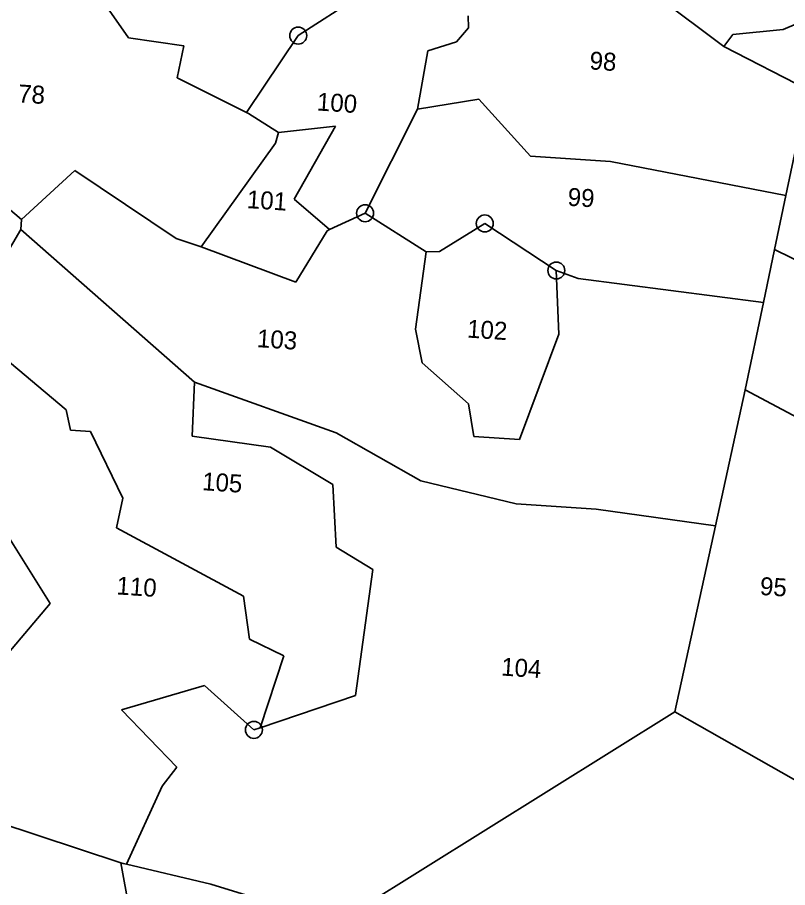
# Model space of a CAD drawing. Header units: metres. Extents: x 286068 to 287358, y 2005630 to 2007098.
# Drawn here: x 286891.4 to 287092, y 2006608.8 to 2006835.5 of the extents above; entities that cross this region are included whole.
import ezdxf
from ezdxf.enums import TextEntityAlignment as Align

# ---------------------------------------------------------------- set-up
doc = ezdxf.new("R2010")
doc.units = ezdxf.units.M
for name, color, linetype in [('LINE_WATER', 4, 'Continuous'), ('POLY_PARCEL', 6, 'Continuous'), ('TEXT_PARCEL', 7, 'Continuous')]:
    doc.layers.add(name, color=color, linetype=linetype)
doc.styles.add('TEXT_MAP', font='')
doc.styles.get('TEXT_MAP').set_extended_font_data('Kruti Dev 050')

msp = doc.modelspace()

# ---------------------------------------------------------------- linework, layer by layer
for centre in [(286964.51, 2006830.71), (286981.93, 2006784.44), (287013.1, 2006781.79), (287031.73, 2006769.53), (286952.99, 2006649.86)]:
    msp.add_circle(centre, 2.21)
at = {"layer": 'LINE_WATER'}
for p, q in [((287097.11, 2006835.03), (287090.77, 2006832.28)), ((287090.77, 2006832.28), (287077.67, 2006831.04)), ((287077.67, 2006831.04), (287075.38, 2006827.91))]:
    msp.add_line(p, q, dxfattribs=at)
at = {"layer": 'POLY_PARCEL'}
for p, q in [((287054.09, 2006843.83), (287075.38, 2006827.91)), ((286964.51, 2006830.71), (286984.03, 2006843.34)), ((286912.67, 2006841.11), (286920.36, 2006830.16)), ((287008.79, 2006835.89), (287008.87, 2006832.7)), ((287008.87, 2006832.7), (287005.73, 2006829.13)), ((286920.36, 2006830.16), (286934.73, 2006828.04)), ((286951.01, 2006810.67), (286964.51, 2006830.71)), ((286934.73, 2006828.04), (286933.02, 2006819.74)), ((287005.73, 2006829.13), (286998.31, 2006826.73)), ((287075.38, 2006827.91), (287097.27, 2006816.59)), ((286998.31, 2006826.73), (286995.56, 2006811.53)), ((286933.02, 2006819.74), (286951.01, 2006810.67)), ((287097.27, 2006816.59), (287091.51, 2006789.1)), ((286995.56, 2006811.53), (287011.51, 2006814.15)), ((287011.51, 2006814.15), (287025.04, 2006799.33)), ((286951.01, 2006810.67), (286951.55, 2006810.39)), ((286951.55, 2006810.39), (286959.35, 2006805.52)), ((286995.56, 2006811.53), (286981.93, 2006784.44)), ((286959.35, 2006805.52), (286974.26, 2006807.14)), ((286974.26, 2006807.14), (286963.42, 2006788.14)), ((286958.58, 2006802.67), (286959.35, 2006805.52)), ((286939.26, 2006775.67), (286958.58, 2006802.67)), ((287025.04, 2006799.33), (287045.85, 2006797.95)), ((287045.85, 2006797.95), (287091.51, 2006789.1)), ((286892.43, 2006782.84), (286906.33, 2006795.55)), ((286906.33, 2006795.55), (286932.73, 2006777.84)), ((287091.51, 2006789.1), (287088.57, 2006775.02)), ((286886.55, 2006787.8), (286892.43, 2006782.84)), ((286963.42, 2006788.14), (286972.69, 2006780.17)), ((286892.26, 2006780.24), (286892.43, 2006782.84)), ((286972.69, 2006780.17), (286981.93, 2006784.44)), ((286981.93, 2006784.44), (286997.8, 2006774.39)), ((286892.26, 2006780.24), (286879.74, 2006758.78)), ((286937.5, 2006740.4), (286892.26, 2006780.24)), ((286972.05, 2006779.87), (286972.69, 2006780.17)), ((287001.29, 2006774.45), (287013.1, 2006781.79)), ((287013.1, 2006781.79), (287031.73, 2006769.53)), ((286932.73, 2006777.84), (286939.26, 2006775.67)), ((286963.9, 2006766.49), (286972.05, 2006779.87)), ((286939.26, 2006775.67), (286963.9, 2006766.49)), ((286995.02, 2006754.27), (286997.8, 2006774.39)), ((286997.8, 2006774.39), (287001.29, 2006774.45)), ((287088.57, 2006775.02), (287085.68, 2006761.23)), ((287088.57, 2006775.02), (287166.68, 2006736.48)), ((287031.73, 2006769.53), (287037.39, 2006767.41)), ((287031.73, 2006769.53), (287032.37, 2006752.95)), ((287037.39, 2006767.41), (287085.68, 2006761.23)), ((287085.68, 2006761.23), (287080.9, 2006738.41)), ((286877.72, 2006755.32), (286904.12, 2006733.26)), ((286996.75, 2006745.46), (286995.02, 2006754.27)), ((287032.37, 2006752.95), (287022.13, 2006725.5)), ((287008.82, 2006734.79), (286996.75, 2006745.46)), ((286936.88, 2006726.35), (286937.5, 2006740.4)), ((286937.5, 2006740.4), (286974.36, 2006727.22)), ((287080.9, 2006738.41), (287073.16, 2006703.01)), ((287080.9, 2006738.41), (287113.46, 2006721.17)), ((287010.28, 2006726.28), (287008.82, 2006734.79)), ((286904.12, 2006733.26), (286905.22, 2006727.97)), ((286905.22, 2006727.97), (286910.42, 2006727.62)), ((286910.42, 2006727.62), (286918.84, 2006710.24)), ((286957.3, 2006723.54), (286936.88, 2006726.35)), ((286974.36, 2006727.22), (286996.46, 2006714.73)), ((287022.13, 2006725.5), (287010.28, 2006726.28)), ((286899.9, 2006682.78), (286873.39, 2006725.15)), ((286973.49, 2006713.77), (286957.3, 2006723.54)), ((286996.46, 2006714.73), (287021.31, 2006708.73)), ((286974.44, 2006697.46), (286973.49, 2006713.77)), ((286918.84, 2006710.24), (286917.17, 2006702.52)), ((287021.31, 2006708.73), (287042.11, 2006707.35)), ((287042.11, 2006707.35), (287073.16, 2006703.01)), ((287073.16, 2006703.01), (287062.55, 2006654.53)), ((286917.17, 2006702.52), (286950.23, 2006684.66)), ((286983.92, 2006691.61), (286974.44, 2006697.46)), ((286979.42, 2006658.84), (286983.92, 2006691.61)), ((286886.67, 2006667.12), (286899.9, 2006682.78)), ((286950.23, 2006684.66), (286951.81, 2006673.53)), ((286951.81, 2006673.53), (286960.81, 2006669.16)), ((286960.81, 2006669.16), (286954.64, 2006650.42)), ((286918.51, 2006655.05), (286940.12, 2006661.45)), ((286940.12, 2006661.45), (286952.99, 2006649.86)), ((286954.64, 2006650.42), (286979.42, 2006658.84)), ((286932.9, 2006640.18), (286918.51, 2006655.05)), ((287062.55, 2006654.53), (286974.6, 2006599.64)), ((287062.55, 2006654.53), (287096.69, 2006635.17)), ((286952.99, 2006649.86), (286954.64, 2006650.42)), ((286929.09, 2006635.21), (286932.9, 2006640.18)), ((286919.84, 2006614.86), (286929.09, 2006635.21)), ((286871.69, 2006630.68), (286918.33, 2006615.27)), ((286920.49, 2006603.23), (286918.33, 2006615.27)), ((286918.33, 2006615.27), (286918.93, 2006615.07)), ((286918.93, 2006615.07), (286919.84, 2006614.86)), ((286919.84, 2006614.86), (286941.8, 2006609.64)), ((286941.8, 2006609.64), (286974.6, 2006599.64))]:
    msp.add_line(p, q, dxfattribs=at)

# ---------------------------------------------------------------- texts
at = {"layer": 'TEXT_PARCEL', "style": 'TEXT_MAP'}
for s, p in [('98', (287043.9, 2006824.04)), ('78', (286895.1, 2006815.45)), ('100', (286974.64, 2006813.22)), ('101', (286956.39, 2006787.79)), ('99', (287038.2, 2006788.53)), ('102', (287013.74, 2006754.07)), ('103', (286959.03, 2006751.57)), ('105', (286944.75, 2006714.31)), ('110', (286922.45, 2006687.16)), ('95', (287088.27, 2006687.14)), ('104', (287022.62, 2006666.03))]:
    msp.add_text(s, height=4.679, rotation=356.2021, dxfattribs=at).set_placement(p, align=Align.MIDDLE)

doc.saveas('drawing.dxf')
